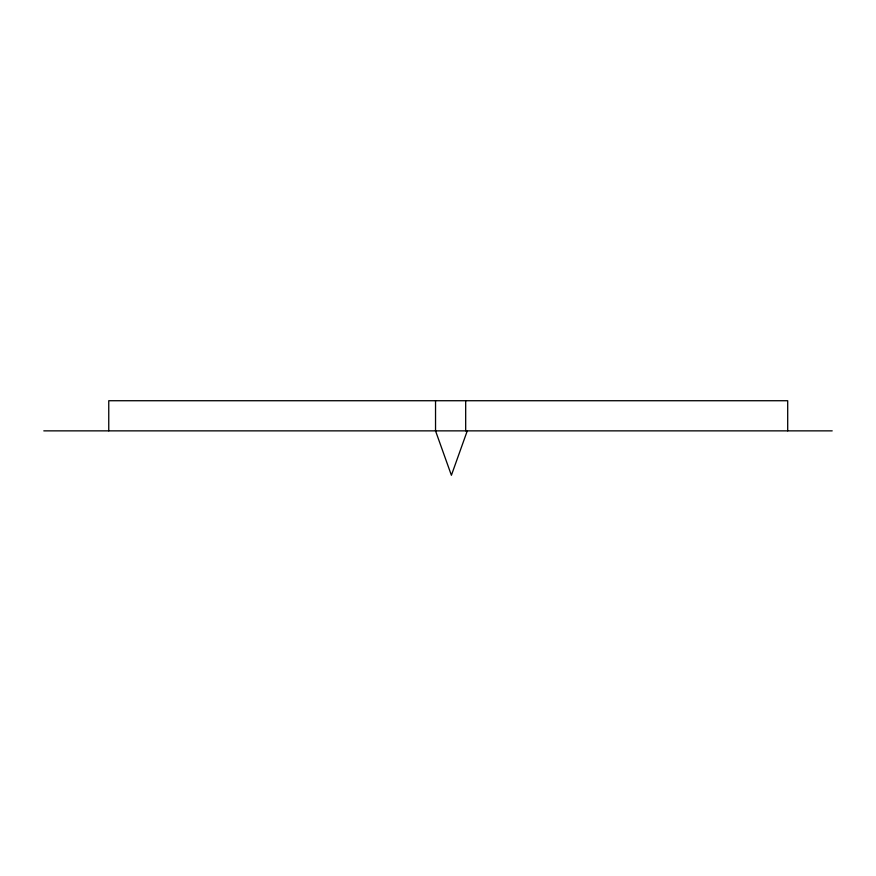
<?xml version="1.0" encoding="UTF-8"?>
<svg xmlns="http://www.w3.org/2000/svg" width="876" height="876" viewBox="0 0 876 876"><rect width="100%" height="100%" fill="white"/><g stroke="black" fill="none" stroke-linecap="round" stroke-linejoin="round"><path stroke-width="1.31" d="M467.269 430.861L451.403 475.274L435.536 430.861L435.536 400.726M43.8 430.861L832.2 430.861M787.699 430.861L787.699 400.726L108.755 400.726L108.755 430.861M465.682 400.726L465.682 430.861"/></g></svg>
